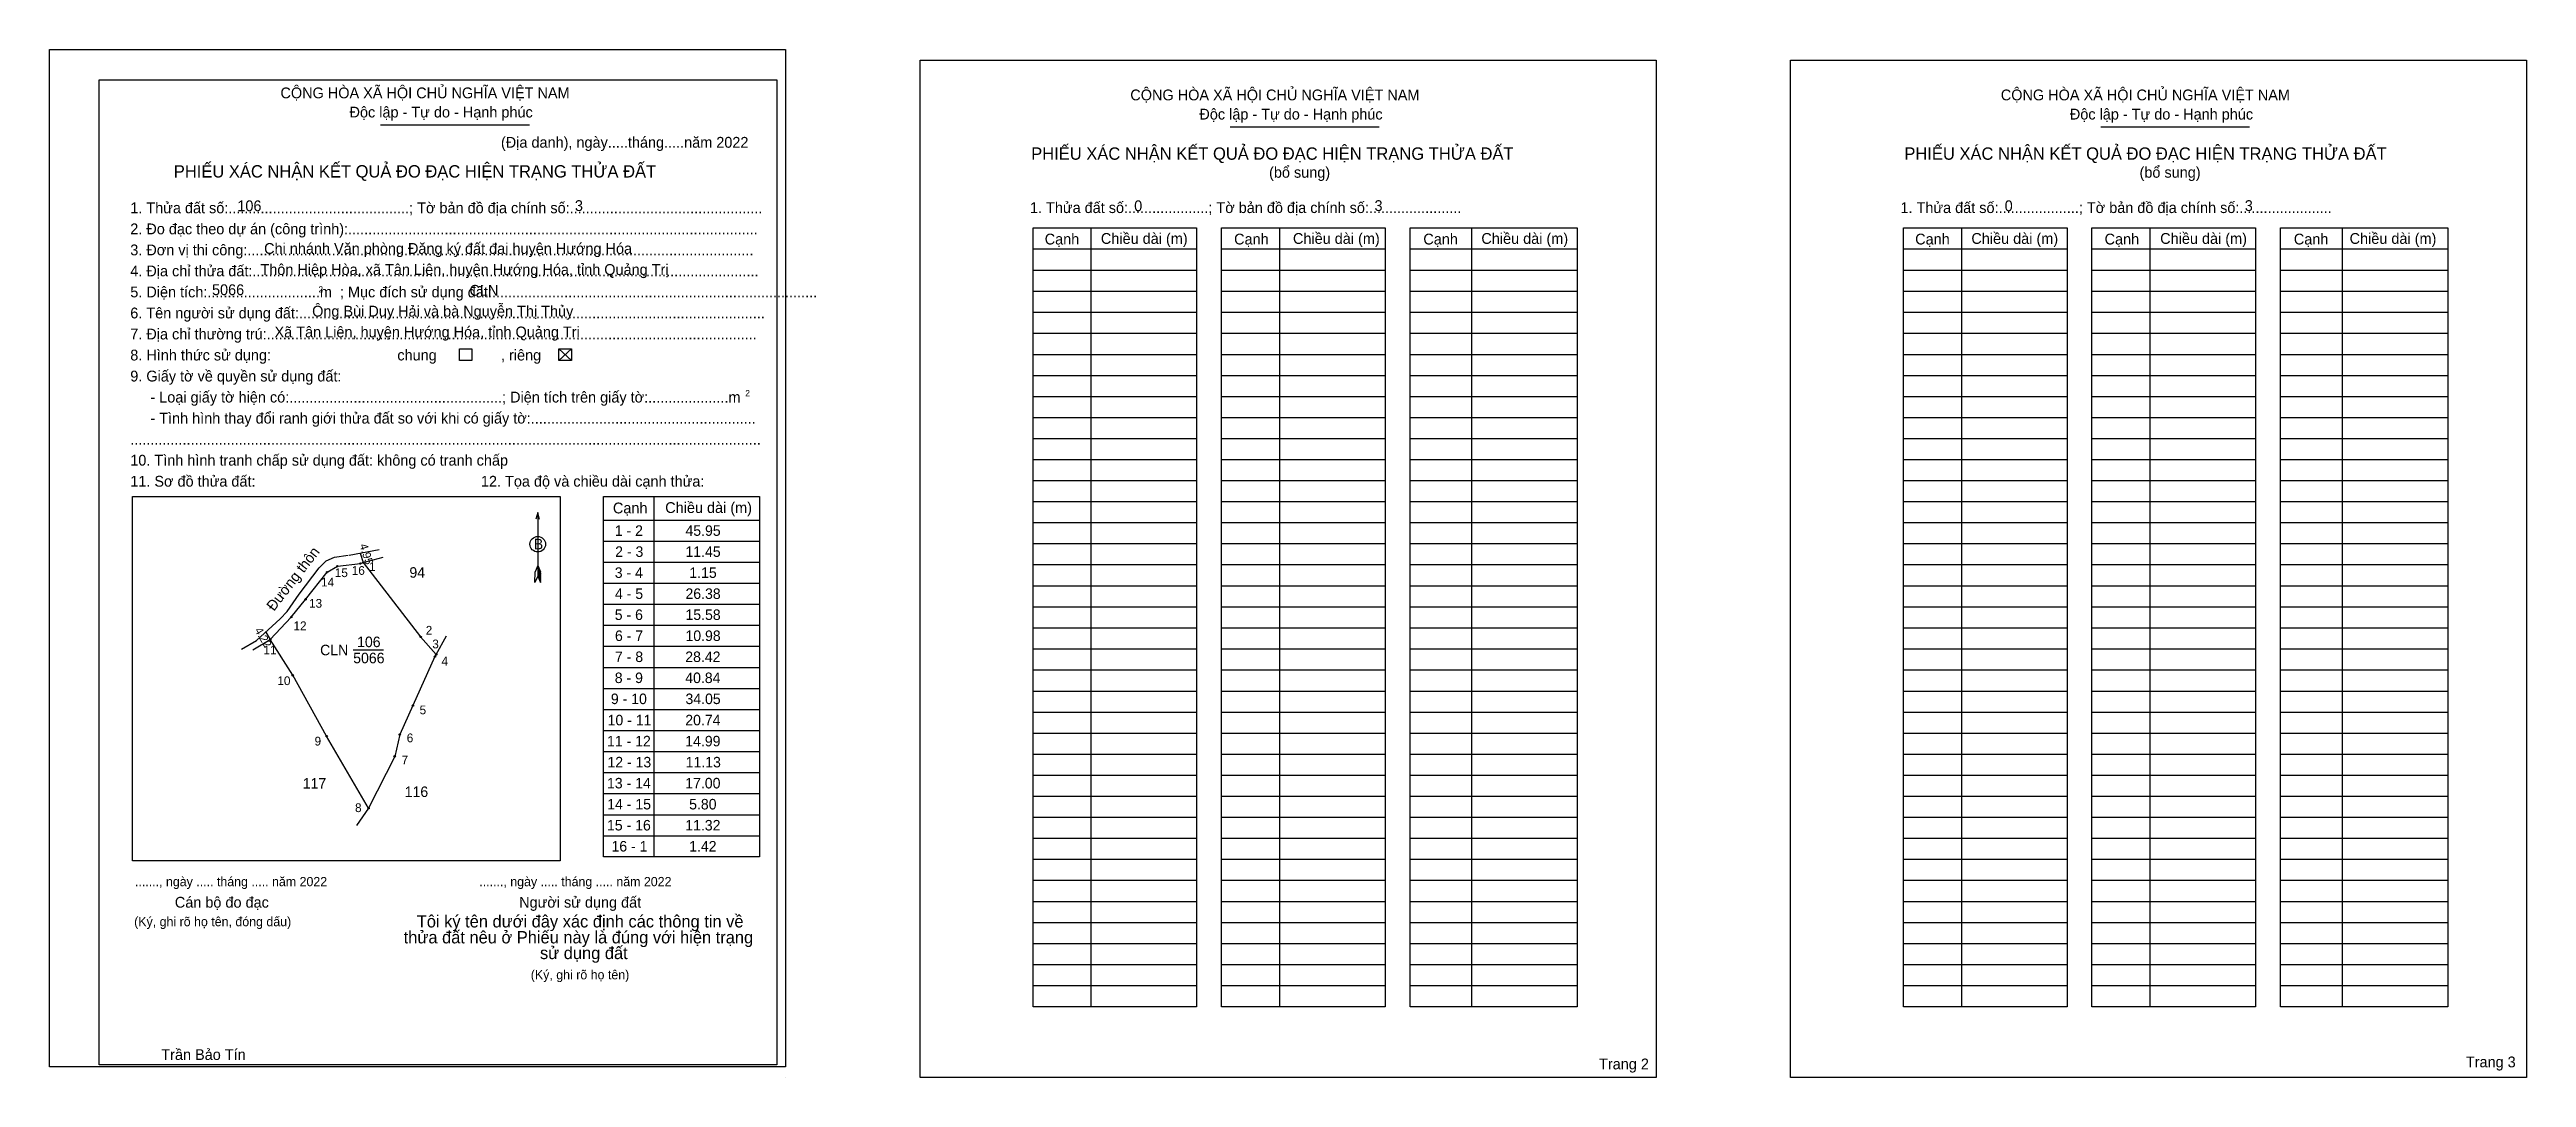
# Model space of a CAD drawing. Extents: x 548602 to 549814, y 1839694 to 1840197.
import ezdxf

# ---------------------------------------------------------------- set-up
doc = ezdxf.new("R2010")
doc.units = 0
for name, color, linetype in [('Level 1', 7, 'Continuous'), ('Level 10', 7, 'Continuous'), ('Level 11', 7, 'Continuous'), ('Level 13', 7, 'Continuous'), ('Level 2', 7, 'Continuous'), ('Level 23', 7, 'Continuous'), ('Level 27', 7, 'Continuous'), ('Level 3', 7, 'Continuous'), ('Level 36', 7, 'Continuous'), ('Level 48', 7, 'Continuous'), ('Level 5', 7, 'Continuous'), ('Level 50', 7, 'Continuous'), ('Level 52', 7, 'Continuous'), ('Level 6', 7, 'Continuous'), ('Level 9', 7, 'Continuous')]:
    doc.layers.add(name, color=color, linetype=linetype)

msp = doc.modelspace()

# ---------------------------------------------------------------- linework, layer by layer
at = {"layer": 'Level 1'}
for p, q in [((548602, 1840192), (548602, 1840192)), ((549028, 1840192), (549028, 1840192)), ((548763.9, 1840160.4), (548836.8, 1840160.4)), ((549179.8, 1840159.4), (549252.7, 1840159.4)), ((549605.8, 1840159.4), (549678.6, 1840159.4)), ((549111.6, 1840109.9), (549111.6, 1839728.5)), ((549203.9, 1840109.9), (549203.9, 1839728.5)), ((549297.9, 1840109.9), (549297.9, 1839728.5)), ((549537.6, 1840109.9), (549537.6, 1839728.5)), ((549629.9, 1840109.9), (549629.9, 1839728.5)), ((549723.9, 1840109.9), (549723.9, 1839728.5)), ((549083.3, 1840099.6), (549163.3, 1840099.6)), ((549175.5, 1840099.6), (549255.6, 1840099.6)), ((549267.8, 1840099.6), (549349.6, 1840099.6)), ((549509.3, 1840099.6), (549589.3, 1840099.6)), ((549601.5, 1840099.6), (549681.6, 1840099.6)), ((549693.8, 1840099.6), (549775.6, 1840099.6)), ((549083.3, 1840089.3), (549163.3, 1840089.3)), ((549083.3, 1840078.9), (549163.3, 1840078.9)), ((549175.5, 1840089.3), (549255.6, 1840089.3)), ((549175.5, 1840078.9), (549255.6, 1840078.9)), ((549267.8, 1840089.3), (549349.6, 1840089.3)), ((549267.8, 1840078.9), (549349.6, 1840078.9)), ((549509.3, 1840089.3), (549589.3, 1840089.3)), ((549509.3, 1840078.9), (549589.3, 1840078.9)), ((549601.5, 1840089.3), (549681.6, 1840089.3)), ((549601.5, 1840078.9), (549681.6, 1840078.9)), ((549693.8, 1840089.3), (549775.6, 1840089.3)), ((549693.8, 1840078.9), (549775.6, 1840078.9)), ((549083.3, 1840068.6), (549163.3, 1840068.6)), ((549175.5, 1840068.6), (549255.6, 1840068.6)), ((549267.8, 1840068.6), (549349.6, 1840068.6)), ((549509.3, 1840068.6), (549589.3, 1840068.6)), ((549601.5, 1840068.6), (549681.6, 1840068.6)), ((549693.8, 1840068.6), (549775.6, 1840068.6)), ((549083.3, 1840058.3), (549163.3, 1840058.3)), ((549175.5, 1840058.3), (549255.6, 1840058.3)), ((549267.8, 1840058.3), (549349.6, 1840058.3)), ((549509.3, 1840058.3), (549589.3, 1840058.3)), ((549601.5, 1840058.3), (549681.6, 1840058.3)), ((549693.8, 1840058.3), (549775.6, 1840058.3)), ((548851.2, 1840050.7), (548857.4, 1840044.9)), ((548851.2, 1840044.9), (548857.4, 1840050.7)), ((549083.3, 1840048), (549163.3, 1840048)), ((549175.5, 1840048), (549255.6, 1840048)), ((549267.8, 1840048), (549349.6, 1840048)), ((549509.3, 1840048), (549589.3, 1840048)), ((549601.5, 1840048), (549681.6, 1840048)), ((549693.8, 1840048), (549775.6, 1840048)), ((549083.3, 1840037.7), (549163.3, 1840037.7)), ((549175.5, 1840037.7), (549255.6, 1840037.7)), ((549267.8, 1840037.7), (549349.6, 1840037.7)), ((549509.3, 1840037.7), (549589.3, 1840037.7)), ((549601.5, 1840037.7), (549681.6, 1840037.7)), ((549693.8, 1840037.7), (549775.6, 1840037.7)), ((549083.3, 1840027.4), (549163.3, 1840027.4)), ((549175.5, 1840027.4), (549255.6, 1840027.4)), ((549267.8, 1840027.4), (549349.6, 1840027.4)), ((549509.3, 1840027.4), (549589.3, 1840027.4)), ((549601.5, 1840027.4), (549681.6, 1840027.4)), ((549693.8, 1840027.4), (549775.6, 1840027.4)), ((549083.3, 1840017.1), (549163.3, 1840017.1)), ((549083.3, 1840006.8), (549163.3, 1840006.8)), ((549175.5, 1840017.1), (549255.6, 1840017.1)), ((549175.5, 1840006.8), (549255.6, 1840006.8)), ((549267.8, 1840017.1), (549349.6, 1840017.1)), ((549267.8, 1840006.8), (549349.6, 1840006.8)), ((549509.3, 1840017.1), (549589.3, 1840017.1)), ((549509.3, 1840006.8), (549589.3, 1840006.8)), ((549601.5, 1840017.1), (549681.6, 1840017.1)), ((549601.5, 1840006.8), (549681.6, 1840006.8)), ((549693.8, 1840017.1), (549775.6, 1840017.1)), ((549693.8, 1840006.8), (549775.6, 1840006.8)), ((549083.3, 1839996.5), (549163.3, 1839996.5)), ((549175.5, 1839996.5), (549255.6, 1839996.5)), ((549267.8, 1839996.5), (549349.6, 1839996.5)), ((549509.3, 1839996.5), (549589.3, 1839996.5)), ((549601.5, 1839996.5), (549681.6, 1839996.5)), ((549693.8, 1839996.5), (549775.6, 1839996.5)), ((549083.3, 1839986.2), (549163.3, 1839986.2)), ((549175.5, 1839986.2), (549255.6, 1839986.2)), ((549267.8, 1839986.2), (549349.6, 1839986.2)), ((549509.3, 1839986.2), (549589.3, 1839986.2)), ((549601.5, 1839986.2), (549681.6, 1839986.2)), ((549693.8, 1839986.2), (549775.6, 1839986.2)), ((548642.6, 1839978.3), (548642.6, 1839978.3)), ((548840.9, 1839970.6), (548840.9, 1839939.4)), ((548897.8, 1839978.3), (548897.8, 1839801.9)), ((549083.3, 1839975.9), (549163.3, 1839975.9)), ((549175.5, 1839975.9), (549255.6, 1839975.9)), ((549267.8, 1839975.9), (549349.6, 1839975.9)), ((549509.3, 1839975.9), (549589.3, 1839975.9)), ((549601.5, 1839975.9), (549681.6, 1839975.9)), ((549693.8, 1839975.9), (549775.6, 1839975.9)), ((548873.1, 1839966.8), (548949.5, 1839966.8)), ((549083.3, 1839965.6), (549163.3, 1839965.6)), ((549175.5, 1839965.6), (549255.6, 1839965.6)), ((549267.8, 1839965.6), (549349.6, 1839965.6)), ((549509.3, 1839965.6), (549589.3, 1839965.6)), ((549601.5, 1839965.6), (549681.6, 1839965.6)), ((549693.8, 1839965.6), (549775.6, 1839965.6)), ((548873.1, 1839956.5), (548949.5, 1839956.5)), ((548873.1, 1839946.2), (548949.5, 1839946.2)), ((549083.3, 1839955.3), (549163.3, 1839955.3)), ((549175.5, 1839955.3), (549255.6, 1839955.3)), ((549267.8, 1839955.3), (549349.6, 1839955.3)), ((549509.3, 1839955.3), (549589.3, 1839955.3)), ((549601.5, 1839955.3), (549681.6, 1839955.3)), ((549693.8, 1839955.3), (549775.6, 1839955.3)), ((548839.5, 1839936.2), (548839.6, 1839941.4)), ((548840.9, 1839939.4), (548839.5, 1839936.2)), ((548840.9, 1839944.6), (548839.6, 1839941.4)), ((548840.9, 1839944.6), (548842.2, 1839941.4)), ((548840.9, 1839944.1), (548842.2, 1839940.9)), ((548840.9, 1839943.7), (548842.2, 1839940.5)), ((548840.9, 1839943.2), (548842.2, 1839940)), ((548840.9, 1839942.8), (548842.2, 1839939.6)), ((548840.9, 1839942.3), (548842.2, 1839939.1)), ((548840.9, 1839941.9), (548842.2, 1839938.6)), ((548840.9, 1839941.4), (548842.2, 1839938.2)), ((548840.9, 1839941), (548842.2, 1839937.7)), ((548840.9, 1839940.5), (548842.2, 1839937.2)), ((548840.9, 1839940.1), (548842.3, 1839936.8)), ((548840.9, 1839939.4), (548842.3, 1839936.2)), ((548842.3, 1839936.2), (548842.2, 1839941.4)), ((548873.1, 1839935.9), (548949.5, 1839935.9)), ((549083.3, 1839945), (549163.3, 1839945)), ((549083.3, 1839934.7), (549163.3, 1839934.7)), ((549175.5, 1839945), (549255.6, 1839945)), ((549175.5, 1839934.7), (549255.6, 1839934.7)), ((549267.8, 1839945), (549349.6, 1839945)), ((549267.8, 1839934.7), (549349.6, 1839934.7)), ((549509.3, 1839945), (549589.3, 1839945)), ((549509.3, 1839934.7), (549589.3, 1839934.7)), ((549601.5, 1839945), (549681.6, 1839945)), ((549601.5, 1839934.7), (549681.6, 1839934.7)), ((549693.8, 1839945), (549775.6, 1839945)), ((549693.8, 1839934.7), (549775.6, 1839934.7)), ((548873.1, 1839925.6), (548949.5, 1839925.6)), ((549083.3, 1839924.3), (549163.3, 1839924.3)), ((549175.5, 1839924.3), (549255.6, 1839924.3)), ((549267.8, 1839924.3), (549349.6, 1839924.3)), ((549509.3, 1839924.3), (549589.3, 1839924.3)), ((549601.5, 1839924.3), (549681.6, 1839924.3)), ((549693.8, 1839924.3), (549775.6, 1839924.3)), ((548873.1, 1839915.3), (548949.5, 1839915.3)), ((549083.3, 1839914), (549163.3, 1839914)), ((549175.5, 1839914), (549255.6, 1839914)), ((549267.8, 1839914), (549349.6, 1839914)), ((549509.3, 1839914), (549589.3, 1839914)), ((549601.5, 1839914), (549681.6, 1839914)), ((549693.8, 1839914), (549775.6, 1839914)), ((548873.1, 1839905), (548949.5, 1839905)), ((549083.3, 1839903.7), (549163.3, 1839903.7)), ((549175.5, 1839903.7), (549255.6, 1839903.7)), ((549267.8, 1839903.7), (549349.6, 1839903.7)), ((549509.3, 1839903.7), (549589.3, 1839903.7)), ((549601.5, 1839903.7), (549681.6, 1839903.7)), ((549693.8, 1839903.7), (549775.6, 1839903.7)), ((548873.1, 1839894.7), (548949.5, 1839894.7)), ((549083.3, 1839893.4), (549163.3, 1839893.4)), ((549175.5, 1839893.4), (549255.6, 1839893.4)), ((549267.8, 1839893.4), (549349.6, 1839893.4)), ((549509.3, 1839893.4), (549589.3, 1839893.4)), ((549601.5, 1839893.4), (549681.6, 1839893.4)), ((549693.8, 1839893.4), (549775.6, 1839893.4)), ((548873.1, 1839884.4), (548949.5, 1839884.4)), ((548873.1, 1839874.1), (548949.5, 1839874.1)), ((549083.3, 1839883.1), (549163.3, 1839883.1)), ((549083.3, 1839872.8), (549163.3, 1839872.8)), ((549175.5, 1839883.1), (549255.6, 1839883.1)), ((549175.5, 1839872.8), (549255.6, 1839872.8)), ((549267.8, 1839883.1), (549349.6, 1839883.1)), ((549267.8, 1839872.8), (549349.6, 1839872.8)), ((549509.3, 1839883.1), (549589.3, 1839883.1)), ((549509.3, 1839872.8), (549589.3, 1839872.8)), ((549601.5, 1839883.1), (549681.6, 1839883.1)), ((549601.5, 1839872.8), (549681.6, 1839872.8)), ((549693.8, 1839883.1), (549775.6, 1839883.1)), ((549693.8, 1839872.8), (549775.6, 1839872.8)), ((548873.1, 1839863.8), (548949.5, 1839863.8)), ((549083.3, 1839862.5), (549163.3, 1839862.5)), ((549175.5, 1839862.5), (549255.6, 1839862.5)), ((549267.8, 1839862.5), (549349.6, 1839862.5)), ((549509.3, 1839862.5), (549589.3, 1839862.5)), ((549601.5, 1839862.5), (549681.6, 1839862.5)), ((549693.8, 1839862.5), (549775.6, 1839862.5)), ((548873.1, 1839853.5), (548949.5, 1839853.5)), ((549083.3, 1839852.2), (549163.3, 1839852.2)), ((549175.5, 1839852.2), (549255.6, 1839852.2)), ((549267.8, 1839852.2), (549349.6, 1839852.2)), ((549509.3, 1839852.2), (549589.3, 1839852.2)), ((549601.5, 1839852.2), (549681.6, 1839852.2)), ((549693.8, 1839852.2), (549775.6, 1839852.2)), ((548873.1, 1839843.2), (548949.5, 1839843.2)), ((549083.3, 1839841.9), (549163.3, 1839841.9)), ((549175.5, 1839841.9), (549255.6, 1839841.9)), ((549267.8, 1839841.9), (549349.6, 1839841.9)), ((549509.3, 1839841.9), (549589.3, 1839841.9)), ((549601.5, 1839841.9), (549681.6, 1839841.9)), ((549693.8, 1839841.9), (549775.6, 1839841.9)), ((548873.1, 1839832.9), (548949.5, 1839832.9)), ((549083.3, 1839831.6), (549163.3, 1839831.6)), ((549175.5, 1839831.6), (549255.6, 1839831.6)), ((549267.8, 1839831.6), (549349.6, 1839831.6)), ((549509.3, 1839831.6), (549589.3, 1839831.6)), ((549601.5, 1839831.6), (549681.6, 1839831.6)), ((549693.8, 1839831.6), (549775.6, 1839831.6)), ((548873.1, 1839822.5), (548949.5, 1839822.5)), ((548873.1, 1839812.2), (548949.5, 1839812.2)), ((549083.3, 1839821.3), (549163.3, 1839821.3)), ((549175.5, 1839821.3), (549255.6, 1839821.3)), ((549267.8, 1839821.3), (549349.6, 1839821.3)), ((549509.3, 1839821.3), (549589.3, 1839821.3)), ((549601.5, 1839821.3), (549681.6, 1839821.3)), ((549693.8, 1839821.3), (549775.6, 1839821.3)), ((548851.9, 1839800), (548851.9, 1839800)), ((549083.3, 1839811), (549163.3, 1839811)), ((549083.3, 1839800.7), (549163.3, 1839800.7)), ((549175.5, 1839811), (549255.6, 1839811)), ((549175.5, 1839800.7), (549255.6, 1839800.7)), ((549267.8, 1839811), (549349.6, 1839811)), ((549267.8, 1839800.7), (549349.6, 1839800.7)), ((549509.3, 1839811), (549589.3, 1839811)), ((549509.3, 1839800.7), (549589.3, 1839800.7)), ((549601.5, 1839811), (549681.6, 1839811)), ((549601.5, 1839800.7), (549681.6, 1839800.7)), ((549693.8, 1839811), (549775.6, 1839811)), ((549693.8, 1839800.7), (549775.6, 1839800.7)), ((549083.3, 1839790.4), (549163.3, 1839790.4)), ((549175.5, 1839790.4), (549255.6, 1839790.4)), ((549267.8, 1839790.4), (549349.6, 1839790.4)), ((549509.3, 1839790.4), (549589.3, 1839790.4)), ((549601.5, 1839790.4), (549681.6, 1839790.4)), ((549693.8, 1839790.4), (549775.6, 1839790.4)), ((549083.3, 1839780), (549163.3, 1839780)), ((549175.5, 1839780), (549255.6, 1839780)), ((549267.8, 1839780), (549349.6, 1839780)), ((549509.3, 1839780), (549589.3, 1839780)), ((549601.5, 1839780), (549681.6, 1839780)), ((549693.8, 1839780), (549775.6, 1839780)), ((549083.3, 1839769.7), (549163.3, 1839769.7)), ((549175.5, 1839769.7), (549255.6, 1839769.7)), ((549267.8, 1839769.7), (549349.6, 1839769.7)), ((549509.3, 1839769.7), (549589.3, 1839769.7)), ((549601.5, 1839769.7), (549681.6, 1839769.7)), ((549693.8, 1839769.7), (549775.6, 1839769.7)), ((549083.3, 1839759.4), (549163.3, 1839759.4)), ((549175.5, 1839759.4), (549255.6, 1839759.4)), ((549267.8, 1839759.4), (549349.6, 1839759.4)), ((549509.3, 1839759.4), (549589.3, 1839759.4)), ((549601.5, 1839759.4), (549681.6, 1839759.4)), ((549693.8, 1839759.4), (549775.6, 1839759.4)), ((549083.3, 1839749.1), (549163.3, 1839749.1)), ((549175.5, 1839749.1), (549255.6, 1839749.1)), ((549267.8, 1839749.1), (549349.6, 1839749.1)), ((549509.3, 1839749.1), (549589.3, 1839749.1)), ((549601.5, 1839749.1), (549681.6, 1839749.1)), ((549693.8, 1839749.1), (549775.6, 1839749.1)), ((549083.3, 1839738.8), (549163.3, 1839738.8)), ((549175.5, 1839738.8), (549255.6, 1839738.8)), ((549267.8, 1839738.8), (549349.6, 1839738.8)), ((549509.3, 1839738.8), (549589.3, 1839738.8)), ((549601.5, 1839738.8), (549681.6, 1839738.8)), ((549693.8, 1839738.8), (549775.6, 1839738.8)), ((548962.2, 1839693.8), (548962.2, 1839693.8)), ((549388.1, 1839693.8), (549388.1, 1839693.8))]:
    msp.add_line(p, q, dxfattribs=at)
for points in [[(549083.3, 1840109.9), (549163.3, 1840109.9), (549163.3, 1839728.5), (549083.3, 1839728.5)], [(549175.5, 1840109.9), (549255.6, 1840109.9), (549255.6, 1839728.5), (549175.5, 1839728.5)], [(549267.8, 1840109.9), (549349.6, 1840109.9), (549349.6, 1839728.5), (549267.8, 1839728.5)], [(549509.3, 1840109.9), (549589.3, 1840109.9), (549589.3, 1839728.5), (549509.3, 1839728.5)], [(549601.5, 1840109.9), (549681.6, 1840109.9), (549681.6, 1839728.5), (549601.5, 1839728.5)], [(549693.8, 1840109.9), (549775.6, 1840109.9), (549775.6, 1839728.5), (549693.8, 1839728.5)], [(548642.6, 1839978.3), (548851.9, 1839978.3), (548851.9, 1839800), (548642.6, 1839800)], [(548873.1, 1839978.3), (548949.5, 1839978.3), (548949.5, 1839801.9), (548873.1, 1839801.9)]]:
    msp.add_lwpolyline(points, close=True, dxfattribs=at)
msp.add_lwpolyline([(548841.8, 1839967.3), (548840.9, 1839970.6), (548840, 1839967.3)], dxfattribs=at)
msp.add_circle((548840.9, 1839955), 3.8, dxfattribs=at)
at = {"layer": 'Level 10'}
for p, q in [((548748.6, 1839949.7), (548763.3, 1839952.4)), ((548755.4, 1839946), (548757.9, 1839946.7)), ((548757.9, 1839946.7), (548765.2, 1839948.7))]:
    msp.add_line(p, q, dxfattribs=at)
msp.add_lwpolyline([(548754.1, 1839945.5), (548755.5, 1839946), (548783.6, 1839909.6), (548791.2, 1839901), (548790.6, 1839900), (548779.8, 1839876), (548773.4, 1839861.8), (548770.9, 1839851.1), (548758.1, 1839825.7), (548737.6, 1839861), (548721, 1839890.8), (548710, 1839908.4), (548720.3, 1839919.3), (548727.3, 1839928), (548737.8, 1839941.3), (548742.9, 1839944.2)], close=True, dxfattribs=at)
at = {"layer": 'Level 11'}
for centre in [(548754.1, 1839945.5), (548754.1, 1839945.5), (548755.5, 1839946), (548737.8, 1839941.3), (548742.9, 1839944.2), (548727.3, 1839928), (548720.3, 1839919.3), (548783.6, 1839909.6), (548710, 1839908.4), (548790.6, 1839900), (548791.2, 1839901), (548721, 1839890.8), (548779.8, 1839876), (548737.6, 1839861), (548773.4, 1839861.8), (548770.9, 1839851.1), (548758.1, 1839825.7)]:
    msp.add_circle(centre, 0.344, dxfattribs=at)
at = {"layer": 'Level 2'}
for points in [[(548602, 1840197.3), (548962.2, 1840197.3), (548962.2, 1839699.1), (548602, 1839699.1)], [(549028, 1840192), (549388.2, 1840192), (549388.2, 1839693.8), (549028, 1839693.8)], [(549454, 1840192), (549814.1, 1840192), (549814.1, 1839693.8), (549454, 1839693.8)]]:
    msp.add_lwpolyline(points, close=True, dxfattribs=at)
at = {"layer": 'Level 23'}
for p, q in [((548734, 1839943.5), (548737.3, 1839946.8)), ((548737.3, 1839946.8), (548741.4, 1839948.7)), ((548741.4, 1839948.7), (548748.1, 1839949.6)), ((548724.2, 1839930.5), (548734, 1839943.5)), ((548714.9, 1839918.4), (548718.2, 1839922.1)), ((548718.2, 1839922.1), (548724.2, 1839930.5)), ((548703.3, 1839907.9), (548714.9, 1839918.4)), ((548696, 1839903.6), (548703.3, 1839907.9)), ((548701.4, 1839903.2), (548710, 1839908.3))]:
    msp.add_line(p, q, dxfattribs=at)
at = {"layer": 'Level 27'}
for p, q in [((548791.2, 1839901), (548796.2, 1839910.1)), ((548758.1, 1839825.7), (548752.2, 1839817.2))]:
    msp.add_line(p, q, dxfattribs=at)
at = {"layer": 'Level 3'}
msp.add_lwpolyline([(548626.3, 1840182.4), (548957.9, 1840182.4), (548957.9, 1839700.1), (548626.3, 1839700.1)], close=True, dxfattribs=at)
at = {"layer": 'Level 5'}
for p, q in [((548754, 1839950.7), (548755.5, 1839946)), ((548707.8, 1839911.9), (548710, 1839908.3))]:
    msp.add_line(p, q, dxfattribs=at)
at = {"layer": 'Level 50'}
for points in [[(548802.6, 1840050.7), (548808.7, 1840050.7), (548808.7, 1840044.9), (548802.6, 1840044.9)], [(548851.2, 1840050.7), (548857.4, 1840050.7), (548857.4, 1840044.9), (548851.2, 1840044.9)]]:
    msp.add_lwpolyline(points, close=True, dxfattribs=at)
at = {"layer": 'Level 9'}
msp.add_line((548750.5, 1839903.2), (548765.5, 1839903.2), dxfattribs=at)

# ---------------------------------------------------------------- texts
at = {"layer": 'Level 1'}
for s, height, p in [('CỘNG HÒA XÃ HỘI CHỦ NGHĨA VIỆT NAM', 5.29, (548715, 1840173.4)), ('CỘNG HÒA XÃ HỘI CHỦ NGHĨA VIỆT NAM', 5.29, (549130.9, 1840172.4)), ('CỘNG HÒA XÃ HỘI CHỦ NGHĨA VIỆT NAM', 5.29, (549556.9, 1840172.4)), ('Độc lập - Tự do - Hạnh phúc', 5.29, (548748.8, 1840164)), ('Độc lập - Tự do - Hạnh phúc', 5.29, (549164.7, 1840163)), ('Độc lập - Tự do - Hạnh phúc', 5.29, (549590.7, 1840163)), ('(Địa danh), ngày.....tháng.....năm 2022', 5.29, (548822.9, 1840149.2)), ('PHIẾU XÁC NHẬN KẾT QUẢ ĐO ĐẠC HIỆN TRẠNG THỬA ĐẤT', 6.047, (548662.8, 1840134.6)), ('PHIẾU XÁC NHẬN KẾT QUẢ ĐO ĐẠC HIỆN TRẠNG THỬA ĐẤT', 6.047, (549082.4, 1840143.3)), ('(bổ sung)', 5.29, (549198.8, 1840134.5)), ('PHIẾU XÁC NHẬN KẾT QUẢ ĐO ĐẠC HIỆN TRẠNG THỬA ĐẤT', 6.047, (549509.7, 1840143.3)), ('(bổ sung)', 5.29, (549624.8, 1840134.5)), ('1. Thửa đất số:.............................................; Tờ bản đồ địa chính số:................................................', 5.2905, (548641.5, 1840117.1)), ('1. Thửa đất số:....................; Tờ bản đồ địa chính số:.......................', 5.29, (549081.8, 1840117.2)), ('1. Thửa đất số:....................; Tờ bản đồ địa chính số:.......................', 5.29, (549507.8, 1840117.2)), ('2. Đo đạc theo dự án (công trình):......................................................................................................', 5.2905, (548641.5, 1840106.8)), ('Chi nhánh Văn phòng Đăng ký đất đai huyện Hướng Hóa', 5.29, (548707, 1840097.2)), ('Cạnh', 5.29, (549089, 1840101.8)), ('Chiều dài (m)', 5.29, (549116.5, 1840102.1)), ('Cạnh', 5.29, (549181.7, 1840101.8)), ('Chiều dài (m)', 5.29, (549210.5, 1840102.1)), ('Cạnh', 5.29, (549274.3, 1840101.8)), ('Chiều dài (m)', 5.29, (549302.7, 1840102.1)), ('Cạnh', 5.29, (549515, 1840101.8)), ('Chiều dài (m)', 5.29, (549542.5, 1840102.1)), ('Cạnh', 5.29, (549607.7, 1840101.8)), ('Chiều dài (m)', 5.29, (549634.9, 1840102.1)), ('Cạnh', 5.29, (549700.3, 1840101.8)), ('Chiều dài (m)', 5.29, (549727.6, 1840102.1)), ('4. Địa chỉ thửa đất:..............................................................................................................................', 5.2905, (548641.5, 1840086.2)), ('3. Đơn vị thi công:..............................................................................................................................', 5.2905, (548641.5, 1840096.5)), ('5. Diện tích:............................m  ; Mục đích sử dụng đất:.................................................................................', 5.2905, (548641.5, 1840075.9)), ('2', 3.02, (548733.6, 1840078.3)), ('6. Tên người sử dụng đất:....................................................................................................................', 5.2905, (548641.5, 1840065.6)), ('7. Địa chỉ thường trú:..........................................................................................................................', 5.2905, (548641.5, 1840055.3)), ('chung                , riêng', 5.29, (548772.2, 1840045)), ('9. Giấy tờ về quyền sử dụng đất:', 5.29, (548641.5, 1840034.7)), ('     - Loại giấy tờ hiện có:.....................................................; Diện tích trên giấy tờ:....................m', 5.2905, (548641.5, 1840024.4)), ('2', 3.02, (548942.5, 1840027.5)), ('     - Tình hình thay đổi ranh giới thửa đất so với khi có giấy tờ:........................................................', 5.2905, (548641.5, 1840014.1)), ('10. Tình hình tranh chấp sử dụng đất: không có tranh chấp', 5.29, (548641.5, 1839993.5)), ('.............................................................................................................................................................', 5.2905, (548641.5, 1840003.8)), ('11. Sơ đồ thửa đất:', 5.29, (548641.5, 1839983.2)), ('12. Tọa độ và chiều dài cạnh thửa:', 5.29, (548813.1, 1839983.2)), ('Cạnh', 5.29, (548877.7, 1839970.1)), ('Chiều dài (m)', 5.29, (548903.3, 1839970.3)), ('B', 5.15, (548839, 1839952.5)), ('......., ngày ..... tháng ..... năm 2022', 4.535, (548643.8, 1839787.5)), ('......., ngày ..... tháng ..... năm 2022', 4.535, (548812.3, 1839787.5)), ('Cán bộ đo đạc', 5.29, (548663.3, 1839777)), ('Người sử dụng đất', 5.29, (548831.8, 1839777)), ('(Ký, ghi rõ họ tên, đóng dấu)', 4.535, (548643.4, 1839767.9)), ('thửa đất nêu ở Phiếu này là đúng với hiện trạng', 6.012, (548775.3, 1839759.5)), ('Tôi ký tên dưới đây xác định các thông tin về', 6.012, (548781.7, 1839767.3)), ('sử dụng đất', 6.012, (548842, 1839751.8)), ('(Ký, ghi rõ họ tên)', 4.535, (548837.5, 1839741.9)), ('Trần Bảo Tín', 5.29, (548656.7, 1839702.4)), ('Trang 2', 5.29, (549360.3, 1839697.8)), ('Trang 3', 5.29, (549784.5, 1839698.8))]:
    msp.add_text(s, height=height, dxfattribs=at).set_placement(p)
at = {"layer": 'Level 13'}
for s, p in [('106', (548752.5, 1839904.6)), ('CLN', (548734.4, 1839900.6)), ('5066', (548750.6, 1839896.7))]:
    msp.add_text(s, height=5.15, dxfattribs=at).set_placement(p)
at = {"layer": 'Level 36'}
msp.add_text('Đường thôn', height=5.15, rotation=52.1872, dxfattribs=at).set_placement((548711.8, 1839921.9))
for s, p in [('94', (548778.1, 1839938.6)), ('117', (548725.9, 1839835.3)), ('116', (548775.8, 1839831.2))]:
    msp.add_text(s, height=5.15, dxfattribs=at).set_placement(p)
at = {"layer": 'Level 48'}
msp.add_text('8. Hình thức sử dụng:', height=5.291, dxfattribs=at).set_placement((548641.5, 1840045))
at = {"layer": 'Level 5'}
for s, rotation, p in [('4.95', 287.3982, (548753.6, 1839954.6)), ('4.22', 300.7355, (548702.2, 1839912.8))]:
    msp.add_text(s, height=4, rotation=rotation, dxfattribs=at).set_placement(p)
at = {"layer": 'Level 52'}
for s, p in [('1 - 2', (548878.6, 1839959.1)), ('45.95', (548913.2, 1839959.1)), ('2 - 3', (548878.8, 1839948.8)), ('11.45', (548913.2, 1839948.8)), ('3 - 4', (548878.6, 1839938.5)), ('4 - 5', (548878.7, 1839928.2)), ('26.38', (548913.2, 1839928.2)), ('1.15', (548915.1, 1839938.5)), ('5 - 6', (548878.6, 1839917.9)), ('15.58', (548913.2, 1839917.9)), ('6 - 7', (548878.7, 1839907.6)), ('10.98', (548913.2, 1839907.6)), ('7 - 8', (548878.7, 1839897.3)), ('28.42', (548913.1, 1839897.3)), ('8 - 9', (548878.6, 1839887)), ('40.84', (548913.1, 1839887)), ('9 - 10', (548876.7, 1839876.7)), ('34.05', (548913.2, 1839876.7)), ('11 - 12', (548874.8, 1839856)), ('10 - 11', (548875.1, 1839866.3)), ('20.74', (548913.1, 1839866.3)), ('14.99', (548913.1, 1839856)), ('12 - 13', (548875, 1839845.7)), ('11.13', (548913.3, 1839845.7)), ('13 - 14', (548874.8, 1839835.4)), ('17.00', (548913.1, 1839835.4)), ('14 - 15', (548874.9, 1839825.1)), ('5.80', (548915, 1839825.1)), ('15 - 16', (548874.8, 1839814.8)), ('11.32', (548913.1, 1839814.8)), ('16 - 1', (548877, 1839804.5)), ('1.42', (548915, 1839804.5))]:
    msp.add_text(s, height=5.15, dxfattribs=at).set_placement(p)
at = {"layer": 'Level 6'}
for s, height, p in [('106', 5.29, (548693.9, 1840118.1)), ('3', 5.29, (548859.1, 1840118.2)), ('0', 5.29, (549132.8, 1840118.1)), ('3', 5.29, (549250.4, 1840118.2)), ('0', 5.29, (549558.8, 1840118.1)), ('3', 5.29, (549676.3, 1840118.2)), ('Thôn Hiệp Hòa, xã Tân Liên, huyện Hướng Hóa, tỉnh Quảng Trị', 5.291, (548705.2, 1840086.9)), ('5066', 5.29, (548681.5, 1840077)), ('CLN', 5.29, (548807.5, 1840076.7)), ('Ông Bùi Duy Hải và bà Nguyễn Thị Thủy', 5.291, (548730.5, 1840066.5)), ('Xã Tân Liên, huyện Hướng Hóa, tỉnh Quảng Trị', 5.291, (548712.1, 1840056.3))]:
    msp.add_text(s, height=height, dxfattribs=at).set_placement(p)
at = {"layer": 'Level 9'}
for s, p in [('1', (548758.4, 1839941.9)), ('14', (548734.9, 1839934.3)), ('15', (548741.6, 1839938.9)), ('16', (548749.9, 1839940)), ('13', (548729, 1839923.9)), ('12', (548721.4, 1839912.9)), ('2', (548786.1, 1839910.7)), ('11', (548706.7, 1839901.1)), ('3', (548789.3, 1839904)), ('4', (548793.8, 1839895.6)), ('10', (548713.5, 1839886)), ('5', (548783.1, 1839871.7)), ('9', (548731.7, 1839856.4)), ('6', (548776.8, 1839858)), ('7', (548774.3, 1839847.2)), ('8', (548751.5, 1839823.8))]:
    msp.add_text(s, height=4.29, dxfattribs=at).set_placement(p)

doc.saveas('drawing.dxf')
